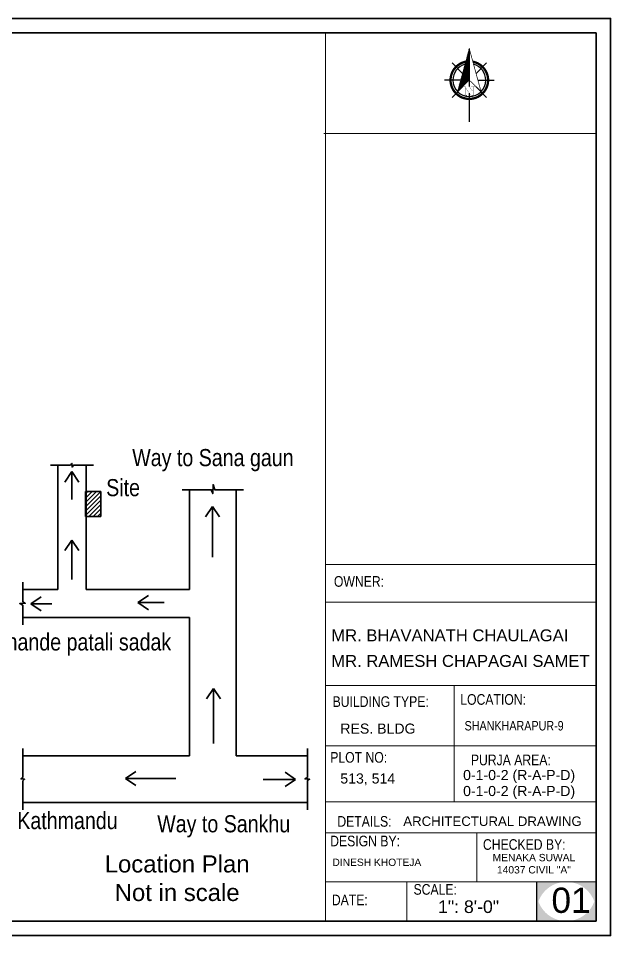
# Model space of a CAD drawing. Header units: inches. Extents: x 376358 to 406049, y -63575 to -53607.
# Drawn here: x 381145 to 381629, y -56540 to -55789 of the extents above; entities that cross this region are included whole.
import ezdxf

# ---------------------------------------------------------------- set-up
doc = ezdxf.new("R2010")
doc.units = ezdxf.units.IN
doc.header["$LTSCALE"] = 2
doc.header["$MEASUREMENT"] = 0
doc.layers.get('0').update_dxf_attribs({"linetype": 'CONTINUOUS'})
for name, color, linetype, lineweight in [('DIMENTION', 140, 'CONTINUOUS', 0), ('door', 20, 'CONTINUOUS', 35), ('Rebars', 1, 'CONTINUOUS', 13), ('Siteplan', 7, 'CONTINUOUS', 30), ('steps', 253, 'CONTINUOUS', 20), ('TEXT', 181, 'CONTINUOUS', 25)]:
    doc.layers.add(name, color=color, linetype=linetype, lineweight=lineweight)
doc.layers.add('Normal Wall', color=7, linetype='CONTINUOUS', lineweight=35, true_color=0xffaf89)
doc.layers.add('Rear Wall', color=7, linetype='CONTINUOUS', lineweight=20, true_color=0xd4e480)
doc.styles.get("Standard").update_dxf_attribs({"font": 'ARIALN.TTF'})
doc.styles.add('SwissBT', font='swiss.ttf', dxfattribs={"height": 12})

# ---------------------------------------------------------------- blocks, each defined once
blk = doc.blocks.new('*X29')
at = {"color": 0}
for p, q in [((146.95, -410.95), (147.62, -410.29)), ((147.15, -410.22), (147.62, -409.76)), ((147.35, -409.49), (147.62, -409.23)), ((147.55, -408.76), (147.62, -408.7)), ((145.56, -416.06), (147.62, -414)), ((145.76, -415.33), (147.62, -413.47)), ((145.96, -414.6), (147.62, -412.94)), ((146.16, -413.87), (147.62, -412.41)), ((146.36, -413.14), (147.62, -411.88)), ((146.55, -412.41), (147.62, -411.35)), ((146.75, -411.68), (147.62, -410.82)), ((143.96, -421.9), (147.62, -418.24)), ((144.16, -421.17), (147.62, -417.71)), ((144.36, -420.44), (147.62, -417.18)), ((144.56, -419.71), (147.62, -416.65)), ((144.76, -418.98), (147.62, -416.12)), ((144.96, -418.25), (147.62, -415.59)), ((145.16, -417.52), (147.62, -415.06)), ((145.36, -416.79), (147.62, -414.53)), ((142.76, -426.28), (147.62, -421.42)), ((142.96, -425.55), (147.62, -420.89)), ((143.16, -424.82), (147.62, -420.36)), ((143.36, -424.09), (147.62, -419.83)), ((143.56, -423.36), (147.62, -419.3)), ((143.76, -422.63), (147.62, -418.77))]:
    blk.add_line(p, q, dxfattribs=at)
blk = doc.blocks.new('NORTH_15')
for p, q in [((0, 3.66), (0, 10.62)), ((-2.87, 2.87), (-7.37, 7.37)), ((2.87, 2.87), (7.37, 7.37)), ((-13.37, 0), (2.72, 0)), ((5.49, 0), (17.83, 0)), ((-2.87, -2.87), (-7.37, -7.37)), ((0, -3.66), (0, -10.62)), ((2.87, -2.87), (7.37, -7.37))]:
    blk.add_line(p, q)
at = {"const_width": 1}
for points in [[(0, -8, 1), (0, 8, 0.359415), (-7.86, 1.52, 1)], [(-7.86, -1.52, 0.359415), (0, -8, 1)]]:
    blk.add_lwpolyline(points, format="xyb", dxfattribs=at)
for points, const_width in [([(4.96, -5.01), (-13.37, 0), (4.9, 5), (0, 0), (4.96, -5.01)], 0.3), ([(5.93, -1.55), (6, -1.55), (6.07, -1.54), (6.13, -1.53), (6.17, -1.52), (6.22, -1.51), (6.26, -1.49), (6.28, -1.47), (6.3, -1.45), (6.32, -1.42), (6.33, -1.39), (6.35, -1.34), (6.36, -1.29), (6.37, -1.23), (6.38, -1.16), (6.38, -1.08), (6.38, -1), (6.54, -1), (6.54, -2.34), (6.38, -2.34), (6.38, -2.3), (6.38, -2.23), (6.38, -2.16), (6.37, -2.09), (6.36, -2.04), (6.35, -1.99), (6.33, -1.95), (6.32, -1.91), (6.3, -1.88), (6.28, -1.86), (6.26, -1.83), (6.22, -1.81), (6.18, -1.8), (6.13, -1.78), (6.07, -1.77), (6.01, -1.76), (5.95, -1.76), (2.66, -1.76), (2.66, -2.34), (2.5, -2.34), (2.5, -0.16), (4.71, 1.44), (3.14, 1.44), (3.07, 1.44), (3, 1.43), (2.94, 1.42), (2.89, 1.41), (2.85, 1.4), (2.81, 1.38), (2.78, 1.36), (2.76, 1.34), (2.74, 1.31), (2.72, 1.27), (2.7, 1.22), (2.69, 1.17), (2.68, 1.11), (2.67, 1.04), (2.66, 0.97), (2.66, 0.89), (2.66, 0.87), (2.5, 0.87), (2.5, 2.21), (2.66, 2.21), (2.66, 2.17), (2.66, 2.09), (2.67, 2.03), (2.68, 1.97), (2.69, 1.91), (2.7, 1.86), (2.71, 1.82), (2.73, 1.78), (2.75, 1.76), (2.77, 1.74), (2.8, 1.72), (2.85, 1.7), (2.89, 1.68), (2.94, 1.67), (3, 1.66), (3.07, 1.66), (3.14, 1.66), (6.54, 1.66), (6.54, 0.75), (3.33, -1.55), (5.93, -1.55), (5.93, -1.55)], 0.1)]:
    blk.add_lwpolyline(points, dxfattribs=dict(const_width=const_width))
for start, end in [(90, 164.973), (270, 90), (195.027, 270)]:
    blk.add_arc((0, 0), 7, start, end)
at = {"rotation": 90}
blk.add_blockref('*X29', (-421.89, -147.62), dxfattribs=at)
blk = doc.blocks.new('A$C0BDB7EE9')
at = {"layer": 'Siteplan', "xscale": 2.999999999999779, "yscale": 2.999999999999779, "zscale": 2.999999999999779, "rotation": 247.8612575918487}
blk.add_blockref('NORTH_15', (20.2, 49.5), dxfattribs=at)
blk = doc.blocks.new('A$C327B4BBD')
at = {"layer": 'DIMENTION', "ltscale": 0.3, "xscale": 1.171875000000082, "yscale": 1.171875000000082, "zscale": 1.171875000000082, "rotation": 112.1387424081494}
blk.add_blockref('A$C0BDB7EE9', (16.1, 0), dxfattribs=at)

msp = doc.modelspace()

# ---------------------------------------------------------------- hatches: boundary and pattern name
msp.add_hatch(color=0).paths.add_polyline_path([(381617.03, -56495.77), (381592.72, -56495.77, -0.414214), (381617.03, -56520.08)])
at = {"layer": 'steps', "ltscale": 0.3}
h = msp.add_hatch(dxfattribs=at)
h.set_pattern_fill('ANSI31', scale=20)
h.set_pattern_definition([(45, (20111.07, -13940.1001), (-1.767766953, 1.767766953), [])])
h.paths.add_polyline_path([(381199.47, -56196.8), (381211.91, -56196.8), (381211.91, -56176.41), (381199.47, -56176.41)])
at = {"layer": 'TEXT'}
for points in [[(381592.72, -56495.77), (381568.41, -56495.77), (381568.41, -56520.08, -0.414214)], [(381592.72, -56495.77), (381568.41, -56495.77), (381568.41, -56520.08, -0.414214)], [(381617.03, -56495.77), (381592.72, -56495.77, -0.414214), (381617.03, -56520.08)], [(381568.41, -56503.58), (381568.41, -56527.89), (381592.72, -56527.89, -0.414214)], [(381568.41, -56503.58), (381568.41, -56527.89), (381592.72, -56527.89, -0.414214)], [(381617.03, -56503.58, -0.414214), (381592.72, -56527.89), (381617.03, -56527.89)], [(381617.03, -56503.58, -0.414214), (381592.72, -56527.89), (381617.03, -56527.89)]]:
    msp.add_hatch(color=0, dxfattribs=at).paths.add_polyline_path(points)

# ---------------------------------------------------------------- linework, layer by layer
at = {"color": 0}
msp.add_line((381568.41, -56495.77), (381568.41, -56527.89), dxfattribs=at)
msp.add_line((381568.41, -56495.77), (381568.41, -56527.89), dxfattribs=at)
at = {"layer": 'door', "ltscale": 0.5}
for p, q in [((381176.94, -56256.45), (381176.94, -56154.94)), ((381188.27, -56160.17), (381182.53, -56168.73)), ((381188.27, -56182.96), (381188.27, -56160.17)), ((381188.27, -56160.17), (381194, -56168.73)), ((381199.89, -56256.45), (381199.89, -56154.94)), ((381284.5, -56174.91), (381284.5, -56256.45)), ((381322.74, -56174.91), (381322.74, -56392.61)), ((381303.39, -56188.65), (381297.65, -56197.21)), ((381303.39, -56188.65), (381303.39, -56230.07)), ((381303.39, -56188.65), (381309.12, -56197.21)), ((381188.21, -56216.21), (381182.47, -56224.77)), ((381188.21, -56248.51), (381188.21, -56216.21)), ((381188.21, -56216.21), (381193.94, -56224.77)), ((381176.94, -56256.45), (381148.33, -56256.45)), ((381284.5, -56256.45), (381199.89, -56256.45)), ((381154.65, -56268.25), (381163.21, -56262.51)), ((381242.38, -56267.35), (381250.94, -56261.62)), ((381154.65, -56268.25), (381171.87, -56268.25)), ((381154.65, -56268.25), (381163.21, -56273.98)), ((381263.78, -56267.35), (381242.38, -56267.35)), ((381242.38, -56267.35), (381250.94, -56273.09)), ((381284.5, -56279.4), (381148.33, -56279.4)), ((381284.5, -56279.4), (381284.5, -56392.61)), ((381304.15, -56337.51), (381298.41, -56346.07)), ((381304.15, -56382.6), (381304.15, -56337.51)), ((381304.15, -56337.51), (381309.88, -56346.07)), ((381148.33, -56392.61), (381284.5, -56392.61)), ((381322.74, -56392.61), (381381.04, -56392.61)), ((381232.03, -56411.28), (381240.6, -56405.55)), ((381371.33, -56411.9), (381362.77, -56406.16)), ((381232.03, -56411.28), (381273.3, -56411.28)), ((381232.03, -56411.28), (381240.6, -56417.02)), ((381344.72, -56411.9), (381371.33, -56411.9)), ((381371.33, -56411.9), (381362.77, -56417.64)), ((381148.33, -56430.85), (381381.04, -56430.85))]:
    msp.add_line(p, q, dxfattribs=at)
at = {"layer": 'door', "linetype": 'Continuous', "ltscale": 0.5}
for points in [[(381170.94, -56154.94), (381187.12, -56154.94), (381188.29, -56153.44), (381188.54, -56156.44), (381189.56, -56154.94), (381205.89, -56154.94)], [(381278.5, -56174.91), (381302.26, -56174.91), (381303.49, -56178.1), (381303.74, -56170.69), (381305.15, -56174.91), (381328.74, -56174.91)], [(381148.33, -56285.4), (381148.33, -56269.43), (381145.72, -56268.05), (381150.23, -56267.8), (381148.33, -56266.65), (381148.33, -56250.45)], [(381148.33, -56386.61), (381148.33, -56410.28), (381146.62, -56411.61), (381149.58, -56411.86), (381148.33, -56413.06), (381148.33, -56436.85)], [(381381.04, -56386.61), (381381.04, -56410.27), (381378.94, -56411.61), (381382.65, -56411.86), (381381.04, -56412.82), (381381.04, -56436.85)]]:
    msp.add_lwpolyline(points, dxfattribs=at)
at = {"layer": 'door', "ltscale": 0.5}
msp.add_lwpolyline([(381199.47, -56196.8), (381211.91, -56196.8), (381211.91, -56176.41), (381199.47, -56176.41)], close=True, dxfattribs=at)
at = {"layer": 'Normal Wall'}
for points in [[(380570.93, -55789.27), (381628.93, -55789.27), (381628.93, -56539.8), (380570.93, -56539.8)], [(381617.03, -55801.18), (380594.74, -55801.18), (380594.74, -56527.89), (381617.03, -56527.89)], [(381617.03, -55801.18), (380594.74, -55801.18), (380594.74, -56527.89), (381617.03, -56527.89)]]:
    msp.add_lwpolyline(points, close=True, dxfattribs=at)
at = {"layer": 'Normal Wall', "color": 3}
msp.add_lwpolyline([(380570.93, -55789.27), (381628.93, -55789.27), (381628.93, -56539.8), (380570.93, -56539.8)], close=True, dxfattribs=at)
at = {"layer": 'Rear Wall'}
for p, q in [((381395.61, -56245.45), (381395.61, -55801.18)), ((381394.43, -55883.48), (381617.03, -55883.48)), ((381395.61, -56236.19), (381617.03, -56236.19)), ((381395.61, -56236.19), (381617.03, -56236.19)), ((381395.61, -56236.19), (381617.03, -56236.19)), ((381395.61, -56236.19), (381617.03, -56236.19)), ((381395.61, -56266.99), (381617.03, -56266.99)), ((381395.61, -56266.99), (381617.03, -56266.99)), ((381395.61, -56335.05), (381617.03, -56335.05)), ((381395.61, -56335.05), (381617.03, -56335.05)), ((381500.87, -56335.05), (381500.87, -56420.95)), ((381500.87, -56335.05), (381500.87, -56430.21)), ((381395.61, -56384.54), (381617.03, -56384.54)), ((381395.61, -56384.54), (381617.03, -56384.54)), ((381395.61, -56430.21), (381617.03, -56430.21)), ((381395.61, -56455.65), (381617.03, -56455.65)), ((381395.61, -56455.65), (381617.03, -56455.65)), ((381519.45, -56495.77), (381519.45, -56455.65)), ((381519.45, -56495.77), (381519.45, -56455.65)), ((381395.61, -56495.77), (381617.03, -56495.77)), ((381395.61, -56495.77), (381617.03, -56495.77)), ((381462.34, -56495.77), (381462.34, -56527.89)), ((381462.34, -56495.77), (381462.34, -56527.89))]:
    msp.add_line(p, q, dxfattribs=at)
msp.add_lwpolyline([(381395.61, -56236.19), (381617.03, -56236.19), (381617.03, -56527.89), (381395.61, -56527.89)], close=True, dxfattribs=at)
msp.add_lwpolyline([(381395.61, -56236.19), (381617.03, -56236.19), (381617.03, -56527.89), (381395.61, -56527.89)], close=True, dxfattribs=at)

# ---------------------------------------------------------------- block references
at = {"layer": 'Rebars', "xscale": 0.5459999999999999, "yscale": 0.5459999999999999, "zscale": 0.5459999999999999, "rotation": 270}
msp.add_blockref('A$C327B4BBD', (381513.3, -55865.26), dxfattribs=at)

# ---------------------------------------------------------------- texts
at = {"color": 0}
for s, p in [('OWNER:', (381402.61, -56254.33)), ('LOCATION:', (381505.95, -56350.88))]:
    msp.add_text(s, height=8.704, dxfattribs=at).set_placement(p)
at = {"color": 7, "linetype": 'ByBlock', "lineweight": 5, "char_height": 14, "width": 235.547, "attachment_point": 5}
for s, insert in [('Way to Sana gaun', (381303.65, -56150.77)), ('Site', (381230.19, -56173.33)), ('Way to Sakharkhande patali sadak', (381145.62, -56301.6)), ('Way to Kathmandu', (381157.5, -56447.75)), ('Way to Sankhu', (381312.5, -56450.36)), ('{\\fArial CE|b0|i0|c0|p34;Location Plan\\PNot in scale}', (381274.4, -56492.89))]:
    msp.add_mtext(s, dxfattribs=dict(at, insert=insert))
at = {"layer": 'TEXT', "color": 0}
for s, height, p in [('OWNER:', 8.704, (381402.61, -56254.33)), ('LOCATION:', 8.704, (381505.95, -56350.88)), ('CHECKED BY:', 8.7044, (381524.51, -56469.57)), ('CHECKED BY:', 8.7044, (381524.51, -56469.57)), ('SCALE:', 8.704, (381467.74, -56506.3)), ('SCALE:', 8.704, (381467.74, -56506.3))]:
    msp.add_text(s, height=height, dxfattribs=at).set_placement(p)
at = {"layer": 'TEXT', "color": 0, "linetype": 'ByBlock', "style": 'SwissBT'}
for s, insert, char_height, width, attachment_point in [('MR. BHAVANATH CHAULAGAI', (381497.42, -56289.23), 9.72, 217.5111, 2), ('MR. RAMESH CHAPAGAI SAMET', (381506.07, -56310.16), 9.72, 217.5111, 2), ('ARCHITECTURAL DRAWING', (381459.33, -56442.3), 7.7396, 268.5322, 1), ('DINESH KHOTEJA', (381401.39, -56476.78), 6, 201.5276, 1), ('MENAKA SUWAL\\P14037 CIVIL "A"', (381566.19, -56472.91), 6, 88.5492, 2)]:
    msp.add_mtext(s, dxfattribs=dict(at, insert=insert, char_height=char_height, width=width, attachment_point=attachment_point))
at = {"layer": 'TEXT', "color": 0, "attachment_point": 1}
for s, insert, char_height, width in [('BUILDING TYPE:', (381401.53, -56343.96), 8.7044, 148.5551), ('BUILDING TYPE:', (381401.53, -56343.96), 8.7044, 148.5551), ('PLOT NO: ', (381399.62, -56389.57), 8.704, 138.0271), ('PLOT NO: ', (381399.62, -56389.57), 8.704, 138.0271), ('PURJA AREA:', (381514.63, -56391.67), 8.7044, 197.5821), ('PURJA AREA:', (381514.63, -56391.67), 8.7044, 197.5821), ('DETAILS: ', (381405.43, -56441.96), 8.704, 138.0271), ('DESIGN BY:', (381399.58, -56458.01), 8.704, 138.0271), ('DESIGN BY:', (381399.58, -56458.01), 8.704, 138.0271), ('DATE:', (381400.94, -56506.24), 8.704, 34.8177)]:
    msp.add_mtext(s, dxfattribs=dict(at, insert=insert, char_height=char_height, width=width))
at = {"layer": 'TEXT', "color": 0, "linetype": 'ByBlock', "insert": (381509.48, -56364.22), "char_height": 7.6711, "attachment_point": 1}
msp.add_mtext_dynamic_manual_height_columns('SHANKHARAPUR-9', width=381.0351, gutter_width=1.53, heights=[0], dxfattribs=at)
at = {"layer": 'TEXT', "color": 0, "style": 'SwissBT'}
for s, insert, char_height, width, attachment_point in [('RES. BLDG', (381407.84, -56366.26), 8.256, 163.2142, 1), ('RES. BLDG', (381407.84, -56366.26), 8.256, 163.2142, 1), ('513, 514', (381407.84, -56407.08), 8.256, 163.2142, 1), ('0-1-0-2 (R-A-P-D)', (381554.1, -56404.24), 8.2555, 163.2142, 2), ('0-1-0-2 (R-A-P-D)', (381554.1, -56417.32), 8.2555, 163.2142, 2), ('01', (381580.51, -56500.53), 20.639, 20.1585, 1)]:
    msp.add_mtext(s, dxfattribs=dict(at, insert=insert, char_height=char_height, width=width, attachment_point=attachment_point))
at = {"layer": 'TEXT', "color": 0, "ltscale": 0.5, "insert": (381487.82, -56510.95), "char_height": 10.319, "width": 127.5344, "attachment_point": 1, "style": 'SwissBT'}
msp.add_mtext('1": 8\'-0"', dxfattribs=at)
msp.add_mtext('1": 8\'-0"', dxfattribs=at)

doc.saveas('drawing.dxf')
